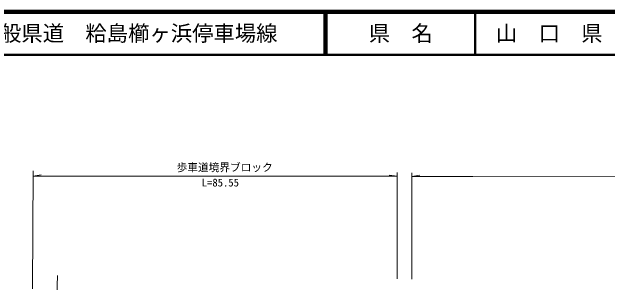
# Model space of a CAD drawing. Units: millimetres at full size, sheet at 1:1000; details may follow other scales. Extents: x 40000 to 680000, y 20000 to 380000.
# Drawn here: x 224530 to 363934, y 316804 to 380000 of the extents above; entities that cross this region are included whole.
import ezdxf
from ezdxf.enums import TextEntityAlignment as Align

# ---------------------------------------------------------------- set-up
doc = ezdxf.new("R2010")
doc.units = ezdxf.units.MM
doc.header["$LTSCALE"] = 1000
for name, color, linetype, lineweight in [('M-STR-HTXT', 7, 'Continuous', 13), ('M-TTL', 2, 'Continuous', 140), ('M-TTL-LINE', 7, 'Continuous', 50)]:
    doc.layers.add(name, color=color, linetype=linetype, lineweight=lineweight)
doc.layers.add('M-TTL-TXT', color=7, linetype='Continuous')
doc.styles.add('ＭＳ ゴシック', font='')
doc.styles.get('ＭＳ ゴシック').set_extended_font_data('MS Gothic')

msp = doc.modelspace()

# ---------------------------------------------------------------- linework, layer by layer
at = {"layer": 'M-STR-HTXT'}
for p, q in [((229368, 315193), (229519, 342807)), ((229512, 341605), (231418, 341860)), ((314750, 341610), (312862, 341851)), ((314750, 317547), (314750, 342425)), ((318168, 317464), (318168, 342396)), ((318168, 341527), (320107, 341824)), ((233778, 281716), (235242, 318366))]:
    msp.add_line(p, q, dxfattribs=at)
for points in [[(229512, 341605), (274489, 341557), (314750, 341610)], [(318168, 341527), (332466, 341533), (387898, 341565), (494145, 341453), (558721, 341366)]]:
    msp.add_lwpolyline(points, dxfattribs=at)
at = {"layer": 'M-TTL'}
msp.add_line((680000, 380000), (40000, 380000), dxfattribs=at)
at = {"layer": 'M-TTL-LINE'}
for p, q in [((297750, 380000), (297750, 370000)), ((298250, 380000), (298250, 370000)), ((333000, 380000), (333000, 370000)), ((40000, 370000), (680000, 370000))]:
    msp.add_line(p, q, dxfattribs=at)

# ---------------------------------------------------------------- texts
at = {"layer": 'M-STR-HTXT', "style": 'ＭＳ ゴシック'}
for s, p in [('歩車道境界ブロック', (274363, 342153)), ('L=85.55', (273352, 338618))]:
    msp.add_text(s, height=1833, dxfattribs=at).set_placement(p, align=Align.BOTTOM_CENTER)
at = {"layer": 'M-TTL-TXT', "style": 'ＭＳ ゴシック'}
msp.add_text('一般県道\u3000粭島櫛ヶ浜停車場線', height=3666, dxfattribs=at).set_placement((216734, 375000), align=Align.MIDDLE_LEFT)
for s, p in [('県\u3000名', (315625, 375000)), ('山\u3000口\u3000県', (350375, 375000))]:
    msp.add_text(s, height=3666, dxfattribs=at).set_placement(p, align=Align.MIDDLE_CENTER)

doc.saveas('drawing.dxf')
